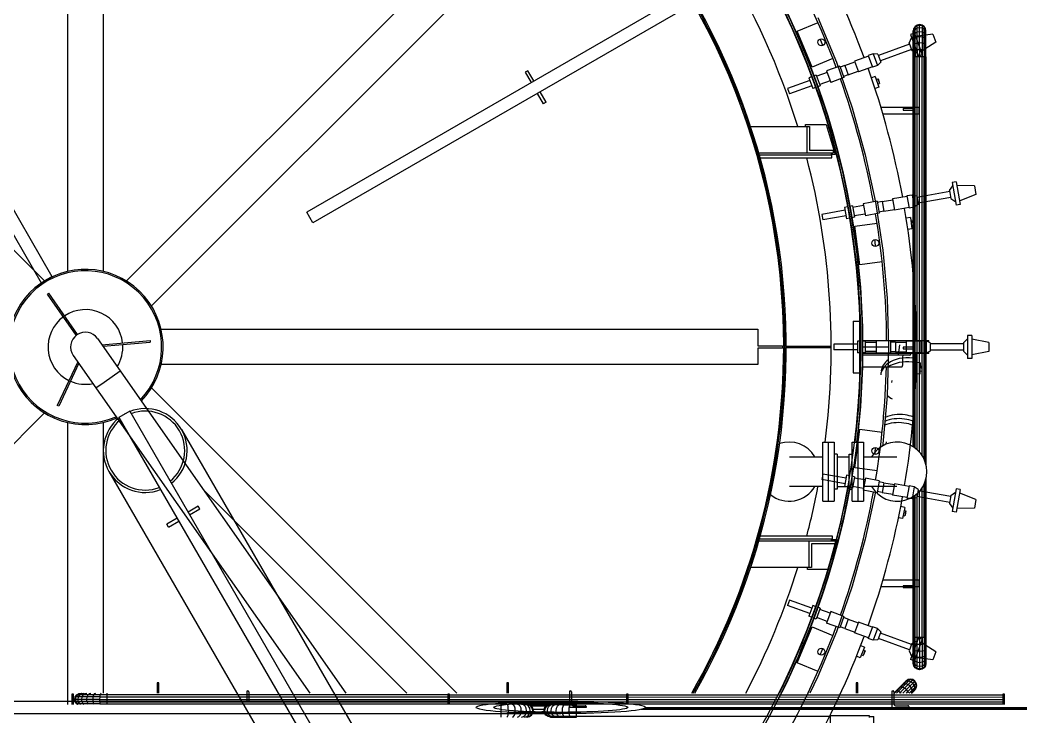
# Model space of a CAD drawing. Header units: metres. Extents: x 0 to 63075, y 0 to 44550.
# Drawn here: x 58355 to 58936, y 41432 to 41837 of the extents above; entities that cross this region are included whole.
import ezdxf

# ---------------------------------------------------------------- set-up
doc = ezdxf.new("R2010")
doc.units = ezdxf.units.M
doc.header["$LTSCALE"] = 75
for name, color, linetype in [('GSB', 7, 'Continuous'), ('ML6', 1, 'Continuous'), ('SL1', 8, 'Continuous')]:
    doc.layers.add(name, color=color, linetype=linetype)

# ---------------------------------------------------------------- blocks, each defined once
blk = doc.blocks.new('A$C6bae614f')
at = {"layer": 'SL1'}
for p, q in [((401540.3, 54755.2), (402885.4, 52425.2)), ((401498.5, 54731), (402843.6, 52401)), ((402946.3, 52445.4), (402946.3, 54748.5)), ((403082.8, 54748.5), (403082.8, 52445.4)), ((401227.7, 54036.7), (402856.2, 52408.1)), ((403172.8, 52408.1), (404801.4, 54036.6)), ((404897.9, 53940.1), (403269.3, 52311.6)), ((405592.2, 53669.3), (403868.5, 52674.2)), ((405616.4, 53627.5), (403892.6, 52632.4)), ((405762.1, 53372.5), (405842.4, 53405.7)), ((405841.5, 53426.1), (405913.2, 53253.1)), ((406234.5, 53398), (406225.2, 53396.1)), ((406243.9, 53396.1), (406234.5, 53398)), ((406234.5, 53394.9), (406234.5, 53398)), ((405819.5, 53233.9), (405762.1, 53372.5)), ((406214.2, 53365.1), (406199.3, 53359.7)), ((406199.3, 53359.7), (406229.7, 53276.1)), ((406212, 53382.9), (406210.1, 53373.6)), ((406212, 53380.2), (406210.1, 53371.1)), ((406210.1, 53371.1), (406210.1, 53373.6)), ((406212, 53372.1), (406210.1, 53363.7)), ((406210.1, 53351.8), (406210.1, 53371.1)), ((406212, 53359.1), (406210.1, 53351.8)), ((406217.3, 53390.9), (406212, 53382.9)), ((406217.3, 53387.9), (406212, 53380.2)), ((406212, 53297.9), (406212, 53382.9)), ((406217.3, 53379.2), (406212, 53372.1)), ((406217.3, 53365.3), (406212, 53359.1)), ((406214.2, 53365.1), (406244.6, 53281.5)), ((406225.2, 53396.1), (406217.3, 53390.9)), ((406225.2, 53393.1), (406217.3, 53387.9)), ((406217.3, 53387.9), (406217.3, 53390.9)), ((406217.3, 53299.7), (406217.3, 53387.9)), ((406225.2, 53384), (406217.3, 53379.2)), ((406225.2, 53369.4), (406217.3, 53365.3)), ((406285.6, 53361.6), (406218.9, 53352.1)), ((406225.2, 53393.1), (406225.2, 53396.1)), ((406234.5, 53394.9), (406225.2, 53393.1)), ((406225.2, 53300.9), (406225.2, 53393.1)), ((406234.5, 53385.7), (406225.2, 53384)), ((406234.5, 53370.9), (406225.2, 53369.4)), ((406234.5, 53301.3), (406234.5, 53394.9)), ((406243.9, 53393.1), (406234.5, 53394.9)), ((406243.9, 53384), (406234.5, 53385.7)), ((406243.9, 53369.4), (406234.5, 53370.9)), ((406251.8, 53390.9), (406243.9, 53396.1)), ((406243.9, 53396.1), (406243.9, 53300.9)), ((406251.8, 53387.9), (406243.9, 53393.1)), ((406251.8, 53379.2), (406243.9, 53384)), ((406251.8, 53365.3), (406243.9, 53369.4)), ((406257.1, 53382.9), (406251.8, 53390.9)), ((406251.8, 53387.9), (406251.8, 53390.9)), ((406257.1, 53380.2), (406251.8, 53387.9)), ((406251.8, 53379.2), (406251.8, 53387.9)), ((406257.1, 53372.1), (406251.8, 53379.2)), ((406251.8, 53299.7), (406251.8, 53379.2)), ((406257.1, 53359.1), (406251.8, 53365.3)), ((406258.9, 53373.6), (406257.1, 53382.9)), ((406257.1, 53380.2), (406257.1, 53382.9)), ((406258.9, 53371.1), (406257.1, 53380.2)), ((406257.1, 53372.1), (406257.1, 53380.2)), ((406257.1, 53297.9), (406257.1, 53372.1)), ((406258.9, 53363.7), (406257.1, 53372.1)), ((406258.9, 53351.8), (406257.1, 53359.1)), ((406258.9, 53371.1), (406258.9, 53373.6)), ((406258.9, 53363.7), (406258.9, 53371.1)), ((406258.9, 53295.9), (406258.9, 53363.7)), ((406285.6, 53361.6), (406297.1, 53330.1)), ((406195.6, 53323.3), (406075.1, 53279.5)), ((406194.2, 53327), (406203.7, 53347.4)), ((406194.2, 53327), (406204.8, 53297.8)), ((406210.1, 53336), (406210.1, 53351.8)), ((406212, 53341.8), (406210.1, 53336)), ((406210.1, 53295.9), (406210.1, 53336)), ((406212, 53321), (406210.1, 53317)), ((406217.3, 53346.7), (406212, 53341.8)), ((406217.3, 53324.5), (406212, 53321)), ((406225.2, 53350), (406217.3, 53346.7)), ((406225.2, 53326.8), (406217.3, 53324.5)), ((406234.5, 53351.2), (406225.2, 53350)), ((406234.5, 53327.6), (406225.2, 53326.8)), ((406243.9, 53350), (406234.5, 53351.2)), ((406243.9, 53326.8), (406234.5, 53327.6)), ((406297.1, 53330.1), (406239.9, 53294.5)), ((406251.8, 53346.7), (406243.9, 53350)), ((406251.8, 53324.5), (406243.9, 53326.8)), ((406257.1, 53341.8), (406251.8, 53346.7)), ((406257.1, 53321), (406251.8, 53324.5)), ((406258.9, 53335.9), (406257.1, 53341.8)), ((406258.9, 53317), (406257.1, 53321)), ((406055.3, 53285.4), (406036.2, 53278.4)), ((406055.3, 53285.4), (406071.6, 53240.5)), ((406073.5, 53283.9), (406055.3, 53285.4)), ((406073.5, 53283.9), (406084.7, 53253.3)), ((406203.5, 53301.6), (406083, 53257.7)), ((406204.8, 53297.8), (406225.3, 53288.3)), ((406210.1, 53295.9), (406212, 53297.9)), ((406210.1, 53295.9), (406212, 53293.8)), ((406210.1, 53273.6), (406210.1, 53295.9)), ((406217.3, 53299.7), (406212, 53297.9)), ((406212, 53297.9), (406212, 53273.6)), ((406225.2, 53300.9), (406217.3, 53299.7)), ((406217.3, 53299.7), (406217.3, 53273.6)), ((406234.5, 53301.3), (406225.2, 53300.9)), ((406225.2, 53300.9), (406225.2, 53273.6)), ((406244.6, 53281.5), (406229.7, 53276.1)), ((406243.9, 53300.9), (406234.5, 53301.3)), ((406234.5, 53301.3), (406234.5, 53273.6)), ((406243.9, 53300.9), (406243.9, 53273.6)), ((406251.8, 53299.7), (406243.9, 53300.9)), ((406251.8, 53299.7), (406251.8, 53273.6)), ((406257.1, 53297.9), (406251.8, 53299.7)), ((406258.9, 53295.9), (406257.1, 53297.9)), ((406257.1, 53297.9), (406257.1, 53273.6)), ((406258.9, 53273.6), (406258.9, 53295.9)), ((405899.8, 53267.2), (405819.5, 53233.9)), ((405913.2, 53253.1), (405974.2, 53076.2)), ((405945.8, 53240.4), (405984.3, 53254.6)), ((406036.8, 53276.6), (405983.4, 53257.2)), ((405983.4, 53257.2), (405998.4, 53215.8)), ((406036.2, 53278.4), (406052.5, 53233.5)), ((406084.7, 53253.3), (406071.6, 53240.5)), ((406210.1, 51767.8), (406210.1, 53273.6)), ((406212, 53273.6), (406210.1, 53273.6)), ((406211.9, 51766.6), (406212, 53273.6)), ((406217.3, 53273.6), (406212, 53273.6)), ((406217.2, 51762.8), (406217.3, 53273.6)), ((406225.2, 53273.6), (406217.3, 53273.6)), ((406225.2, 51756.2), (406225.2, 53273.6)), ((406234.5, 53273.6), (406225.2, 53273.6)), ((406257.1, 53273.6), (406234.5, 53273.6)), ((406234.5, 51746.6), (406234.5, 53273.6)), ((406243.8, 51734.2), (406243.9, 53273.6)), ((406251.7, 51719.9), (406251.8, 53273.6)), ((406257, 51706.3), (406257.1, 53273.6)), ((406258.9, 53273.6), (406257.1, 53273.6)), ((406258.9, 53273.6), (406258.9, 51699.8)), ((404722.6, 53220.2), (404711.6, 53213.9)), ((404711.6, 53213.9), (404734.5, 53174.2)), ((404745.5, 53180.5), (404722.6, 53220.2)), ((405835.4, 53203.6), (405825.9, 53200.2)), ((405835.4, 53203.6), (405850.6, 53161.8)), ((405877.4, 53213.1), (405837.3, 53198.5)), ((405926.1, 53237.9), (405875.1, 53219.4)), ((405875.1, 53219.4), (405891.2, 53175.2)), ((405926.1, 53237.9), (405942.2, 53193.8)), ((405945.8, 53240.4), (405927.7, 53233.8)), ((405958.9, 53204.6), (405940.7, 53198)), ((405945.8, 53240.4), (405958.9, 53204.6)), ((405958.9, 53204.6), (405997.5, 53218.5)), ((406051.9, 53235.3), (405998.4, 53215.8)), ((406071.6, 53240.5), (406052.5, 53233.5)), ((405810.7, 53182.2), (405724.9, 53151)), ((405817, 53196.9), (405806.7, 53193.2)), ((405806.7, 53193.2), (405822, 53151.4)), ((405888.9, 53181.5), (405848.7, 53166.9)), ((405942.2, 53193.8), (405891.2, 53175.2)), ((406063.4, 53198.2), (406048.4, 53193.3)), ((406063.4, 53198.2), (406077, 53156.4)), ((406067.3, 53186.4), (406073.8, 53188.6)), ((406073.2, 53168.1), (406079.8, 53170.2)), ((406073.8, 53188.6), (406079.8, 53170.2)), ((406076.9, 53179.4), (406073.8, 53188.6)), ((406076.9, 53179.4), (406079.8, 53170.2)), ((404758.7, 53132.3), (404781.6, 53092.6)), ((404792.6, 53099), (404769.7, 53138.7)), ((405724.9, 53151), (405732.2, 53131)), ((405818, 53162.3), (405732.2, 53131)), ((405832.2, 53155.1), (405822, 53151.4)), ((405850.6, 53161.8), (405841.1, 53158.3)), ((406077, 53156.4), (406062.3, 53151.6)), ((404792.6, 53099), (404781.6, 53092.6)), ((405974.2, 53076.2), (406024.5, 52895.8)), ((406233.1, 53078.6), (406085.3, 53078.6)), ((406092.8, 53053.2), (406233.1, 53053.2)), ((406171, 53073.6), (406171, 53067.3)), ((406210.1, 53073.6), (406171, 53073.6)), ((406171, 53067.3), (406210.1, 53067.3)), ((406233.1, 53053.2), (406233.1, 53078.6)), ((405793.3, 53011.9), (405873.3, 53011.9)), ((405793.3, 53004.8), (405793.3, 53011.9)), ((405873.3, 53011.9), (405908.3, 52896.9)), ((405582, 53004.9), (405809.2, 53004.8)), ((405799.6, 53004.8), (405799.6, 52903.2)), ((405809.2, 53004.8), (405809.2, 52912.8)), ((405613.5, 52903.3), (405901.2, 52903.2)), ((405809.2, 52912.8), (405901.2, 52912.8)), ((405893, 52903.2), (405893, 52893.7)), ((405908.3, 52896.9), (405893, 52896.9)), ((405901.2, 52912.8), (405901.2, 52903.2)), ((406024.5, 52895.8), (406063.8, 52712.8)), ((405895.5, 52893.7), (405616.2, 52893.7)), ((405618.9, 52884.2), (405895.5, 52884.2)), ((405895.5, 52884.2), (405895.5, 52893.7)), ((406376, 52791), (406360.4, 52788.3)), ((406360.4, 52788.3), (406375.8, 52700.7)), ((406376, 52791), (406391.4, 52703.5)), ((406205.7, 52740.1), (406185.7, 52736.6)), ((406205.7, 52740.1), (406214, 52693.1)), ((406223.4, 52735.6), (406205.7, 52740.1)), ((406350.4, 52753.1), (406224.2, 52730.9)), ((406349.7, 52757.1), (406362.7, 52775.5)), ((406349.7, 52757.1), (406355.1, 52726.4)), ((406445.7, 52775.3), (406378.4, 52777.5)), ((406451.5, 52742.2), (406389, 52717.1)), ((406445.7, 52775.3), (406451.5, 52742.2)), ((406070.2, 52715.9), (406016.8, 52706.4)), ((406016.8, 52706.4), (406024.9, 52660.2)), ((406063.8, 52712.8), (406091.9, 52527.7)), ((406070.2, 52715.9), (406078.4, 52669.6)), ((406090.1, 52714.9), (406071, 52711.5)), ((406090.1, 52714.9), (406130.4, 52722.1)), ((406090.1, 52714.9), (406096.7, 52677.3)), ((406186, 52734.8), (406129.9, 52724.9)), ((406129.9, 52724.9), (406137.6, 52681.5)), ((406185.7, 52736.6), (406194, 52689.6)), ((406229, 52703.4), (406214, 52693.1)), ((406223.4, 52735.6), (406229, 52703.4)), ((406354.4, 52730.4), (406228.2, 52708.1)), ((406355.1, 52726.4), (406373.6, 52713.6)), ((406391.4, 52703.5), (406375.8, 52700.7)), ((403892.6, 52632.4), (403868.5, 52674.2)), ((405946.9, 52681), (405857, 52665.2)), ((405857, 52665.2), (405860.7, 52644.2)), ((405955.6, 52694.4), (405944.9, 52692.5)), ((405944.9, 52692.5), (405952.6, 52648.7)), ((405974.9, 52697.8), (405965, 52696.1)), ((405974.9, 52697.8), (405982.7, 52654)), ((406017.9, 52699.8), (405975.9, 52692.4)), ((406023.8, 52666.8), (405981.7, 52659.4)), ((406078.4, 52669.6), (406024.9, 52660.2)), ((406096.7, 52677.3), (406077.6, 52674)), ((406096.7, 52677.3), (406137.1, 52684.3)), ((406193.6, 52691.4), (406137.6, 52681.5)), ((406214, 52693.1), (406194, 52689.6)), ((405950.6, 52660.2), (405860.7, 52644.2)), ((405963.4, 52650.6), (405952.6, 52648.7)), ((405982.7, 52654), (405972.7, 52652.2)), ((405984, 52619.8), (406070.2, 52631.1)), ((406198.6, 52652.9), (406182.9, 52650.7)), ((406198.6, 52652.9), (406204.7, 52609.4)), ((406200.3, 52640.6), (406207.1, 52641.7)), ((406207.1, 52641.7), (406209.8, 52622.5)), ((406208.5, 52632.1), (406207.1, 52641.7)), ((406208.5, 52632.1), (406209.8, 52622.5)), ((406003.6, 52471.1), (405984, 52619.8)), ((406204.7, 52609.4), (406189.4, 52607.2)), ((406203, 52621.6), (406209.8, 52622.5)), ((406091.9, 52527.7), (406108.9, 52341.3)), ((406089.8, 52482.4), (406003.6, 52471.1)), ((402843.6, 52401), (402885.4, 52425.2)), ((402868, 52357), (402873.2, 52360.6)), ((402979.1, 52198.3), (402868, 52357)), ((402984.3, 52201.9), (402873.2, 52360.6)), ((406108.9, 52341.3), (406114.5, 52154.2)), ((405977.9, 52253.2), (405977.8, 52053.2)), ((405977.9, 52253.2), (406003.3, 52253.2)), ((406003.2, 52053.2), (406003.3, 52253.2)), ((402984.3, 52201.9), (402979.1, 52198.3)), ((403306.6, 52221.6), (405609.7, 52221.5)), ((405609.7, 52221.5), (405609.7, 52158)), ((403061.3, 52186.1), (404020.1, 50816.7)), ((403078.1, 52162.1), (403264.1, 52178.3)), ((403082.3, 52156.1), (403264.7, 52172)), ((403264.1, 52178.3), (403264.7, 52172)), ((405902.7, 52163.9), (405902.7, 52142.6)), ((405994, 52163.8), (405902.7, 52163.9)), ((405994, 52175.5), (405994, 52131)), ((406004.9, 52175.5), (405994, 52175.5)), ((406014.4, 52178.6), (406269.5, 52178.6)), ((406024.5, 52175.5), (406014.4, 52175.5)), ((406024.5, 52175.5), (406024.5, 52131)), ((406067.2, 52170), (406024.5, 52170)), ((406067.2, 52176.7), (406067.2, 52129.7)), ((406121.5, 52176.7), (406067.2, 52176.7)), ((406121.5, 52176.7), (406121.5, 52129.7)), ((406140.9, 52172.3), (406121.5, 52172.3)), ((406140.9, 52172.3), (406181.9, 52172.4)), ((406140.9, 52172.3), (406140.9, 52134.2)), ((406152.4, 52122.7), (406157.7, 52161)), ((406181.9, 52175.2), (406181.9, 52131.2)), ((406238.8, 52175.2), (406181.9, 52175.2)), ((406238.8, 52177.1), (406238.8, 52129.3)), ((406259.1, 52177.1), (406238.8, 52177.1)), ((406259.1, 52177.1), (406259.1, 52129.3)), ((406275.7, 52169.5), (406259.1, 52177.1)), ((406269.5, 52172.3), (406269.5, 52178.6)), ((406275.7, 52169.5), (406275.7, 52136.9)), ((406403.9, 52164.8), (406275.7, 52164.8)), ((406403.9, 52168.7), (406419.8, 52184.6)), ((406403.9, 52168.7), (406403.9, 52137.6)), ((406419.8, 52197.6), (406419.8, 52108.7)), ((406435.7, 52197.6), (406419.8, 52197.6)), ((406435.7, 52197.6), (406435.6, 52108.7)), ((406501.6, 52170), (406435.7, 52183.9)), ((406501.6, 52170), (406501.6, 52136.4)), ((405609.7, 52158), (405705, 52158)), ((405609.7, 52148.5), (405609.7, 52085)), ((405705, 52148.5), (405609.7, 52148.5)), ((405705, 52158), (405705, 52148.5)), ((405709.7, 52155.6), (405714.5, 52155.6)), ((405714.5, 52150.8), (405709.7, 52150.8)), ((405719.5, 52156.4), (405893, 52156.4)), ((405893, 52150), (405719.5, 52150)), ((405994, 52142.6), (405902.7, 52142.6)), ((406004.9, 52131), (405994, 52131)), ((406024.5, 52131), (406014.4, 52131)), ((406269.5, 52127.8), (406014.4, 52127.8)), ((406114.5, 52153.2), (406014.5, 52153.2)), ((406067.2, 52136.4), (406024.5, 52136.4)), ((406067.2, 52134.2), (406024.5, 52134.2)), ((406121.5, 52129.7), (406067.2, 52129.7)), ((406114.5, 52152.2), (406108.8, 51965.1)), ((406114.5, 52154.2), (406114.5, 52153.2)), ((406114.5, 52153.2), (406114.5, 52152.2)), ((406140.9, 52134.2), (406121.5, 52134.2)), ((406140.9, 52134.2), (406181.9, 52134)), ((406171, 52152.5), (406171, 52146.1)), ((406210.1, 52152.5), (406171, 52152.5)), ((406171, 52146.1), (406210.1, 52146.1)), ((406238.8, 52131.2), (406181.9, 52131.2)), ((406200.3, 52126.5), (406200.3, 52127.8)), ((406259.1, 52129.3), (406238.8, 52129.3)), ((406275.7, 52136.9), (406259.1, 52129.3)), ((406269.5, 52127.8), (406269.5, 52134)), ((406403.9, 52141.6), (406275.7, 52141.6)), ((406403.9, 52137.6), (406419.8, 52121.7)), ((406501.6, 52136.4), (406435.6, 52122.5)), ((402984.5, 52096.5), (402905.6, 51927.3)), ((402988.7, 52090.5), (402911.4, 51924.6)), ((402967.7, 52120.5), (403880.6, 50816.7)), ((405609.7, 52085), (403306.6, 52085)), ((406196.8, 52121.5), (406014.3, 52121.5)), ((406168.9, 52115.5), (406168.9, 52082)), ((406236.9, 52092.4), (406221.1, 52092.9)), ((406236.9, 52092.4), (406235.4, 52048.5)), ((406435.6, 52108.7), (406419.8, 52108.7)), ((403086.2, 52017.5), (403148.7, 52061.2)), ((405977.8, 52053.2), (406003.2, 52053.2)), ((406013.5, 52077), (406165.4, 52077)), ((406235.4, 52048.5), (406220, 52049)), ((406235.9, 52060.8), (406242.8, 52060.5)), ((406236.5, 52080), (406243.4, 52079.8)), ((406243.4, 52079.8), (406242.8, 52060.5)), ((406243.1, 52070.2), (406242.8, 52060.5)), ((406243.1, 52070.2), (406243.4, 52079.8)), ((403055.1, 51995.7), (403086.2, 52017.5)), ((406127.3, 52015.8), (406128.4, 52023.4)), ((403269.3, 51995), (404447.6, 50816.7)), ((406108.8, 51965.1), (406091.9, 51778.7)), ((402856.2, 51898.5), (401730.9, 50773.2)), ((402911.4, 51924.6), (402905.6, 51927.3)), ((403185.4, 51905.6), (403143.6, 51881.4)), ((403185.4, 51905.6), (404530.5, 49575.6)), ((402946.2, 50773.2), (402946.2, 51861.2)), ((403082.8, 51861.2), (403082.7, 50816.7)), ((403143.6, 51881.4), (404488.7, 49551.4)), ((403385.7, 51834.2), (404647.7, 49648.2)), ((405984, 51686.6), (406003.6, 51835.3)), ((406003.6, 51835.3), (406089.8, 51824)), ((405860.5, 51557.5), (405860.5, 51786.1)), ((405860.5, 51786.1), (405905.2, 51786.1)), ((405882.9, 51557.5), (405882.9, 51786.1)), ((405905.2, 51786.1), (405905.2, 51557.5)), ((405973.7, 51786.1), (406018.4, 51786.1)), ((405973.7, 51557.5), (405973.7, 51786.1)), ((405996.1, 51786.1), (405996.1, 51557.5)), ((406018.4, 51786.1), (406018.4, 51557.5)), ((406091.9, 51778.7), (406090.7, 51770.7)), ((406104.9, 51777.7), (406106.3, 51787.3)), ((405916.2, 51739.3), (405905.2, 51739.3)), ((405916.2, 51739.3), (405916.2, 51604.4)), ((405962.8, 51604.4), (405962.8, 51739.3)), ((405962.8, 51739.3), (405973.7, 51739.3)), ((405731.9, 51729), (405860.5, 51729)), ((405916.2, 51729), (405962.8, 51729)), ((406018.4, 51729), (406147, 51729)), ((403105.2, 51672.3), (404367.3, 49486.3)), ((405860.6, 51662.2), (405856.9, 51641.2)), ((405950.6, 51646.3), (405860.6, 51662.2)), ((406070.2, 51675.3), (405984, 51686.6)), ((405946.9, 51625.4), (405856.9, 51641.2)), ((405952.6, 51657.7), (405944.9, 51613.9)), ((405963.3, 51655.8), (405952.6, 51657.7)), ((405982.6, 51652.4), (405972.7, 51654.2)), ((405982.6, 51652.4), (405974.9, 51608.6)), ((406023.7, 51639.6), (405981.7, 51647)), ((406024.9, 51646.2), (406016.7, 51600)), ((406078.4, 51636.8), (406024.9, 51646.2)), ((406078.4, 51636.8), (406070.2, 51590.5)), ((406096.7, 51629.1), (406077.6, 51632.4)), ((406096.7, 51629.1), (406090, 51591.6)), ((406096.7, 51629.1), (406137.1, 51622.1)), ((406137.6, 51624.9), (406129.9, 51581.5)), ((406193.6, 51615), (406137.6, 51624.9)), ((406251.7, 51031.4), (406251.7, 51623.7)), ((406257, 51031.4), (406257, 51637.3)), ((406258.9, 51643.9), (406258.9, 51031.4)), ((404254.5, 50816.7), (403472.7, 51598.6)), ((405860.5, 51614.7), (405731.9, 51614.7)), ((405916.2, 51604.4), (405905.2, 51604.4)), ((405916.2, 51614.7), (405962.8, 51614.7)), ((405955.6, 51612), (405944.9, 51613.9)), ((405962.8, 51604.4), (405973.7, 51604.4)), ((405974.9, 51608.6), (405965, 51610.4)), ((406017.9, 51606.6), (405975.8, 51614)), ((406070.2, 51590.5), (406016.7, 51600)), ((406147, 51614.7), (406018.4, 51614.7)), ((406063.7, 51593.6), (406024.4, 51410.6)), ((406063.9, 51594.5), (406063.7, 51593.6)), ((406090, 51591.6), (406071, 51594.9)), ((406090, 51591.6), (406130.4, 51584.3)), ((406186, 51571.6), (406129.9, 51581.5)), ((406193.9, 51616.8), (406185.6, 51569.8)), ((406213.9, 51613.3), (406193.9, 51616.8)), ((406213.9, 51613.3), (406205.6, 51566.3)), ((406229, 51603), (406213.9, 51613.3)), ((406217.2, 51031.4), (406217.2, 51580.8)), ((406229, 51603), (406223.3, 51570.8)), ((406225.1, 51031.4), (406225.1, 51587.4)), ((406354.4, 51576), (406228.2, 51598.3)), ((406234.5, 51031.4), (406234.5, 51597)), ((406243.8, 51031.4), (406243.8, 51609.4)), ((406355.1, 51579.9), (406373.5, 51592.8)), ((406375.8, 51605.6), (406360.4, 51518.1)), ((406391.4, 51602.9), (406375.8, 51605.6)), ((406391.4, 51602.9), (406375.9, 51515.3)), ((406451.5, 51564.2), (406389, 51589.3)), ((405860.5, 51557.5), (405905.2, 51557.5)), ((405973.7, 51557.5), (406018.4, 51557.5)), ((406205.6, 51566.3), (406185.6, 51569.8)), ((406223.3, 51570.8), (406205.6, 51566.3)), ((406210.1, 51031.4), (406210.1, 51575.8)), ((406211.9, 51031.4), (406211.9, 51577.1)), ((406350.4, 51553.3), (406224.2, 51575.5)), ((406355.1, 51579.9), (406349.7, 51549.3)), ((406349.7, 51549.3), (406362.6, 51530.9)), ((406451.5, 51564.2), (406445.7, 51531.1)), ((403450.1, 51538.8), (403410.4, 51515.8)), ((403416.7, 51504.8), (403456.5, 51527.8)), ((403456.5, 51527.8), (403450.1, 51538.8)), ((406177.4, 51533.7), (406161.9, 51537)), ((406177.4, 51533.7), (406168.3, 51490.7)), ((406174.8, 51521.7), (406181.6, 51520.3)), ((406181.6, 51520.3), (406177.6, 51501.3)), ((406179.7, 51510.8), (406177.6, 51501.3)), ((406179.7, 51510.8), (406181.6, 51520.3)), ((406375.9, 51515.3), (406360.4, 51518.1)), ((406445.7, 51531.1), (406378.3, 51528.9)), ((403368.6, 51491.7), (403328.9, 51468.8)), ((403335.2, 51457.8), (403328.9, 51468.8)), ((403335.2, 51457.8), (403374.9, 51480.7)), ((406168.3, 51490.7), (406153.1, 51493.9)), ((406170.9, 51502.8), (406177.6, 51501.3)), ((405908.8, 51403.2), (405613.4, 51403.2)), ((405616.1, 51412.7), (405897.9, 51412.7)), ((405897.9, 51422.2), (405618.8, 51422.2)), ((405807.2, 51403.2), (405807.2, 51301.6)), ((405816.7, 51393.7), (405816.7, 51301.6)), ((405908.8, 51393.7), (405816.7, 51393.7)), ((405916.2, 51409.2), (405881.2, 51294.2)), ((405893, 51412.7), (405893, 51403.2)), ((405893, 51409.2), (405916.2, 51409.2)), ((405897.9, 51412.7), (405897.9, 51422.2)), ((405908.8, 51403.2), (405908.8, 51393.7)), ((406024.4, 51410.6), (405974.2, 51230.2)), ((405816.7, 51301.6), (405581.9, 51301.6)), ((405801.2, 51294.2), (405801.2, 51301.6)), ((405881.2, 51294.2), (405801.2, 51294.2)), ((406233, 51253.2), (406092.8, 51253.2)), ((406233, 51227.8), (406233, 51253.2)), ((405974.2, 51230.2), (405913.1, 51053.3)), ((406085.2, 51227.8), (406233, 51227.8)), ((406171, 51231.4), (406171, 51225)), ((406210.1, 51231.4), (406171, 51231.4)), ((406171, 51225), (406210.1, 51225)), ((405732.1, 51175.4), (405724.8, 51155.4)), ((405817.9, 51144.1), (405732.1, 51175.4)), ((405810.7, 51124.2), (405724.8, 51155.4)), ((405821.9, 51155.1), (405806.7, 51113.3)), ((405832.2, 51151.3), (405821.9, 51155.1)), ((405850.6, 51144.6), (405835.3, 51102.8)), ((405850.6, 51144.6), (405841.1, 51148.1)), ((405888.8, 51124.9), (405848.7, 51139.5)), ((405891.1, 51131.2), (405875, 51087)), ((405942.1, 51112.6), (405891.1, 51131.2)), ((405816.9, 51109.5), (405806.7, 51113.3)), ((405835.3, 51102.8), (405825.9, 51106.3)), ((405877.3, 51093.4), (405837.2, 51108)), ((405926.1, 51068.5), (405875, 51087)), ((405942.1, 51112.6), (405926.1, 51068.5)), ((405958.8, 51101.8), (405940.6, 51108.5)), ((405958.8, 51101.8), (405945.8, 51066)), ((405958.8, 51101.8), (405997.4, 51087.9)), ((405998.3, 51090.6), (405983.3, 51049.2)), ((406051.8, 51071.1), (405998.3, 51090.6)), ((405762, 50934), (405819.4, 51072.5)), ((405819.4, 51072.5), (405899.7, 51039.3)), ((405913.1, 51053.3), (405841.4, 50880.3)), ((405945.8, 51066), (405927.6, 51072.6)), ((405945.8, 51066), (405984.2, 51051.9)), ((406036.8, 51029.8), (405983.3, 51049.2)), ((406052.5, 51072.9), (406036.1, 51028)), ((406071.6, 51065.9), (406052.5, 51072.9)), ((406071.6, 51065.9), (406055.2, 51021.1)), ((406084.6, 51053.1), (406071.6, 51065.9)), ((406084.6, 51053.1), (406073.4, 51022.5)), ((406203.4, 51004.8), (406083, 51048.7)), ((406055.2, 51021.1), (406036.1, 51028)), ((406073.4, 51022.5), (406055.2, 51021.1)), ((406195.5, 50983.1), (406075.1, 51026.9)), ((406204.8, 51008.6), (406194.1, 50979.4)), ((406229.6, 51030.3), (406199.2, 50946.7)), ((406204.8, 51008.6), (406225.2, 51018.1)), ((406210.1, 50933.9), (406210.1, 51031.4)), ((406258.9, 51031.4), (406210.1, 51031.4)), ((406211.9, 51007.1), (406210.1, 51009.1)), ((406211.9, 51031.4), (406211.9, 50922)), ((406217.2, 51005.3), (406211.9, 51007.1)), ((406244.5, 51024.9), (406214.1, 50941.3)), ((406217.2, 50917.1), (406217.2, 51031.4)), ((406225.1, 51004.1), (406217.2, 51005.3)), ((406225.1, 50911.9), (406225.1, 51031.4)), ((406234.5, 51003.7), (406225.1, 51004.1)), ((406244.5, 51024.9), (406229.6, 51030.3)), ((406234.5, 51031.4), (406234.5, 50907)), ((406243.8, 51004.1), (406234.5, 51003.7)), ((406297, 50976.3), (406239.8, 51011.9)), ((406243.8, 51031.4), (406243.8, 50908.8)), ((406251.7, 51005.3), (406243.8, 51004.1)), ((406251.7, 51031.4), (406251.7, 50914.1)), ((406257, 51007.1), (406251.7, 51005.3)), ((406257, 50924.8), (406257, 51031.4)), ((406258.9, 51009.1), (406257, 51007.1)), ((406258.9, 51031.4), (406258.9, 50933.9)), ((406021.8, 50993.9), (406005.3, 50953.2)), ((406021.8, 50993.9), (406007.1, 50999.8)), ((406009.9, 50964.6), (406016.3, 50962)), ((406023.6, 50979.9), (406016.3, 50962)), ((406020, 50970.9), (406016.3, 50962)), ((406017.1, 50982.5), (406023.6, 50979.9)), ((406020, 50970.9), (406023.6, 50979.9)), ((406194.1, 50979.4), (406203.7, 50959)), ((406211.9, 50983.9), (406210.1, 50988)), ((406211.9, 50963.2), (406210.1, 50969)), ((406217.2, 50980.5), (406211.9, 50983.9)), ((406217.2, 50958.3), (406211.9, 50963.2)), ((406225.1, 50978.2), (406217.2, 50980.5)), ((406234.5, 50977.4), (406225.1, 50978.2)), ((406243.8, 50978.2), (406234.5, 50977.4)), ((406251.7, 50980.5), (406243.8, 50978.2)), ((406257, 50983.9), (406251.7, 50980.5)), ((406251.7, 50958.3), (406257, 50963.2)), ((406258.9, 50988), (406257, 50983.9)), ((406258.9, 50969), (406257, 50963.2)), ((406297, 50976.3), (406285.5, 50944.8)), ((405842.3, 50900.7), (405762, 50934)), ((406005.3, 50953.2), (405991, 50958.9)), ((406214.1, 50941.3), (406199.2, 50946.7)), ((406211.9, 50945.9), (406210.1, 50953.2)), ((406211.9, 50932.9), (406210.1, 50941.3)), ((406211.9, 50924.8), (406210.1, 50933.9)), ((406210.1, 50933.9), (406210.1, 50931.4)), ((406211.9, 50922), (406210.1, 50931.4)), ((406217.2, 50939.7), (406211.9, 50945.9)), ((406217.2, 50925.7), (406211.9, 50932.9)), ((406217.2, 50917.1), (406211.9, 50924.8)), ((406225.1, 50955), (406217.2, 50958.3)), ((406225.1, 50935.6), (406217.2, 50939.7)), ((406225.1, 50921), (406217.2, 50925.7)), ((406285.5, 50944.8), (406218.8, 50954.3)), ((406234.5, 50953.8), (406225.1, 50955)), ((406234.5, 50934.1), (406225.1, 50935.6)), ((406243.8, 50955), (406234.5, 50953.8)), ((406243.8, 50935.6), (406234.5, 50934.1)), ((406251.7, 50958.3), (406243.8, 50955)), ((406251.7, 50939.7), (406243.8, 50935.6)), ((406251.7, 50925.7), (406243.8, 50921)), ((406251.7, 50956.8), (406257, 50949.7)), ((406251.7, 50950.7), (406255.9, 50944.6)), ((406251.7, 50948.6), (406255.1, 50943.6)), ((406257, 50945.9), (406251.7, 50939.7)), ((406257, 50932.9), (406251.7, 50925.7)), ((406257, 50924.8), (406251.7, 50917.1)), ((406255.7, 50962), (406257, 50960.5)), ((406258.9, 50953.2), (406257, 50945.9)), ((406257, 50932.9), (406258.9, 50941.3)), ((406258.9, 50933.9), (406257, 50924.8)), ((406258.9, 50931.4), (406257, 50922)), ((406257, 50924.8), (406257, 50922)), ((406257.8, 50936.6), (406258.6, 50932.7)), ((406258.1, 50937.7), (406258.9, 50933.9)), ((406258.9, 50931.4), (406258.9, 50933.9)), ((406217.2, 50914.1), (406211.9, 50922)), ((406225.1, 50911.9), (406217.2, 50917.1)), ((406217.2, 50917.1), (406217.2, 50914.1)), ((406225.1, 50908.8), (406217.2, 50914.1)), ((406234.5, 50919.3), (406225.1, 50921)), ((406234.5, 50910.1), (406225.1, 50911.9)), ((406225.1, 50911.9), (406225.1, 50908.8)), ((406234.5, 50907), (406225.1, 50908.8)), ((406243.8, 50921), (406234.5, 50919.3)), ((406243.8, 50911.9), (406234.5, 50910.1)), ((406243.8, 50908.8), (406234.5, 50907)), ((406251.7, 50917.1), (406243.8, 50911.9)), ((406251.7, 50914.1), (406243.8, 50908.8)), ((406257, 50922), (406251.7, 50914.1)), ((403291.6, 50855.8), (403291.6, 50816.7)), ((403298, 50855.8), (403291.6, 50855.8)), ((403298, 50816.7), (403298, 50855.8)), ((404640.6, 50855.8), (404640.6, 50816.7)), ((404647, 50855.8), (404640.6, 50855.8)), ((404647, 50816.7), (404647, 50855.8)), ((405841.4, 50880.3), (405810.4, 50816.6)), ((405989.6, 50855.7), (405989.6, 50816.6)), ((405996, 50855.7), (405989.6, 50855.7)), ((405996, 50816.6), (405996, 50855.7)), ((406135.2, 50816.6), (406180.1, 50861.5)), ((406137.8, 50816.6), (406187.8, 50866.6)), ((406145.3, 50816.6), (406190.9, 50862.2)), ((406156.5, 50816.6), (406199.9, 50860)), ((406172.9, 50851.7), (406166.4, 50847.9)), ((406169.7, 50816.6), (406214.2, 50861.1)), ((406181, 50852.3), (406172.9, 50851.7)), ((406182.1, 50860.9), (406174.8, 50856.3)), ((406187.8, 50866.6), (406180.1, 50861.5)), ((406180.1, 50861.5), (406181.9, 50863.3)), ((406189.5, 50849.7), (406181, 50852.3)), ((406189.8, 50868.6), (406181.9, 50863.3)), ((406190.9, 50862.2), (406182.1, 50860.9)), ((406219.5, 50853.2), (406182.9, 50816.6)), ((406187.8, 50866.6), (406189.8, 50868.6)), ((406197, 50868.4), (406187.8, 50866.6)), ((406197.2, 50844.1), (406189.5, 50849.7)), ((406199.1, 50870.4), (406189.8, 50868.6)), ((406190.9, 50862.2), (406197, 50868.4)), ((406199.9, 50860), (406190.9, 50862.2)), ((406197, 50868.4), (406199.1, 50870.4)), ((406206.3, 50866.4), (406197, 50868.4)), ((406208.4, 50868.6), (406199.1, 50870.4)), ((406199.9, 50860), (406206.3, 50866.4)), ((406207.6, 50854.6), (406199.9, 50860)), ((406206.3, 50866.4), (406208.4, 50868.6)), ((406214.2, 50861.1), (406206.3, 50866.4)), ((406213.1, 50846.8), (406207.6, 50854.6)), ((406216.4, 50863.3), (406208.4, 50868.6)), ((406215.3, 50837.8), (406213.1, 50846.8)), ((406214.2, 50861.1), (406216.4, 50863.3)), ((406219.5, 50853.2), (406214.2, 50861.1)), ((406221.6, 50855.4), (406216.4, 50863.3)), ((406219.5, 50853.2), (406221.6, 50855.4)), ((406221.4, 50844), (406219.5, 50853.2)), ((406223.5, 50846), (406221.6, 50855.4)), ((402961.9, 50812.3), (402961.9, 50773.2)), ((402968.2, 50812.3), (402961.9, 50812.3)), ((402968.2, 50773.2), (402968.2, 50812.3)), ((402975.4, 50801.6), (402980.7, 50809.6)), ((402978.5, 50801.6), (402983.6, 50809.6)), ((402980.7, 50809.6), (402988.6, 50814.8)), ((404413.1, 50809.5), (402980.7, 50809.6)), ((402983.6, 50809.6), (402991.4, 50814.8)), ((402987.5, 50801.6), (402992.3, 50809.6)), ((402988.6, 50814.8), (402998, 50816.7)), ((402991.4, 50814.8), (403000.5, 50816.7)), ((402992.3, 50809.6), (402999.4, 50814.8)), ((402999.4, 50814.8), (403007.9, 50816.7)), ((403002.1, 50801.6), (403006.3, 50809.6)), ((403006.3, 50809.6), (403012.5, 50814.8)), ((403012.5, 50814.8), (403019.8, 50816.7)), ((403021.5, 50801.6), (403024.8, 50809.6)), ((403024.8, 50809.6), (403029.8, 50814.8)), ((403029.8, 50814.8), (403035.6, 50816.7)), ((403044.8, 50801.6), (403047.1, 50809.6)), ((403047.1, 50809.6), (403050.5, 50814.8)), ((403050.5, 50814.8), (403054.6, 50816.7)), ((403070.7, 50801.6), (403071.9, 50809.6)), ((403071.9, 50809.6), (403073.6, 50814.8)), ((403073.6, 50814.8), (403075.7, 50816.7)), ((403098, 50814.8), (403098, 50816.7)), ((403098, 50809.6), (403098, 50814.8)), ((403098, 50801.6), (403098, 50809.6)), ((403638.5, 50785.6), (403638.5, 50825.2)), ((403638.5, 50825.2), (403641.7, 50825.2)), ((403644.9, 50822), (403644.9, 50785.6)), ((404413.1, 50812.3), (404413.1, 50773.2)), ((404419.5, 50812.3), (404413.1, 50812.3)), ((404419.5, 50773.2), (404419.5, 50812.3)), ((404419.5, 50809.5), (405103.1, 50809.5)), ((404883.7, 50761.6), (404883.7, 50825.1)), ((404883.7, 50825.1), (404886.9, 50825.1)), ((404890.1, 50821.9), (404890.1, 50774.3)), ((405103.1, 50812.2), (405103.1, 50773.1)), ((405109.5, 50812.2), (405103.1, 50812.2)), ((405109.5, 50773.1), (405109.5, 50812.2)), ((405109.5, 50809.5), (406555.6, 50809.4)), ((406128.9, 50825.1), (406132.1, 50825.1)), ((406128.9, 50761.6), (406128.9, 50825.1)), ((406135.3, 50821.9), (406135.3, 50774.3)), ((406146, 50824.8), (406141.8, 50823.3)), ((406152.2, 50823.5), (406146, 50824.8)), ((406159.4, 50819.5), (406152.2, 50823.5)), ((406160.7, 50839.5), (406155.2, 50836.7)), ((406162.9, 50816.6), (406159.4, 50819.5)), ((406167.9, 50839.2), (406160.7, 50839.5)), ((406175.8, 50836), (406167.9, 50839.2)), ((406183.2, 50830.2), (406175.8, 50836)), ((406189, 50822.7), (406183.2, 50830.2)), ((406191.6, 50816.6), (406189, 50822.7)), ((406194.1, 50816.6), (406223.5, 50846)), ((406202.7, 50836.5), (406197.2, 50844.1)), ((406201.6, 50816.6), (406214, 50829)), ((406202.1, 50817.1), (406203.8, 50818.3)), ((406205.4, 50827.9), (406202.7, 50836.5)), ((406204.8, 50819.8), (406202.9, 50816.6)), ((406204.2, 50816.6), (406209.4, 50821.8)), ((406204.8, 50819.8), (406205.4, 50827.9)), ((406209.4, 50821.8), (406214, 50829)), ((406209.4, 50821.8), (406214.6, 50827)), ((406214, 50829), (406215.3, 50837.8)), ((406214, 50829), (406219.7, 50834.8)), ((406214.6, 50827), (406219.7, 50834.8)), ((406214.6, 50827), (406216.4, 50828.8)), ((406216.4, 50828.8), (406221.6, 50836.7)), ((406219.7, 50834.8), (406221.4, 50844)), ((406219.7, 50834.8), (406221.6, 50836.7)), ((406221.6, 50836.7), (406223.5, 50846)), ((406555.6, 50812.2), (406555.6, 50773.1)), ((406562, 50812.2), (406555.6, 50812.2)), ((406562, 50773.1), (406562, 50812.2)), ((391398.6, 50786), (404849.7, 50785.5)), ((402973.6, 50792.3), (402975.4, 50801.6)), ((403070.3, 50792.3), (402973.6, 50792.3)), ((402975.4, 50783), (402973.6, 50792.3)), ((403070.7, 50801.6), (402975.4, 50801.6)), ((402980.7, 50775), (402975.4, 50783)), ((403070.7, 50783), (402975.4, 50783)), ((402976.7, 50792.3), (402978.5, 50801.6)), ((402978.5, 50783), (402976.7, 50792.3)), ((402983.6, 50775), (402978.5, 50783)), ((403071.9, 50775), (402980.7, 50775)), ((402983.5, 50773.2), (402980.7, 50775)), ((402986.3, 50773.2), (402983.6, 50775)), ((402985.9, 50792.3), (402987.5, 50801.6)), ((402987.5, 50783), (402985.9, 50792.3)), ((402992.3, 50775), (402987.5, 50783)), ((402994.8, 50773.2), (402992.3, 50775)), ((403000.7, 50792.3), (403002.1, 50801.6)), ((403002.1, 50783), (403000.7, 50792.3)), ((403006.3, 50775), (403002.1, 50783)), ((403008.4, 50773.2), (403006.3, 50775)), ((403020.4, 50792.3), (403021.5, 50801.6)), ((403021.5, 50783), (403020.4, 50792.3)), ((403024.8, 50775), (403021.5, 50783)), ((403026.6, 50773.2), (403024.8, 50775)), ((403044, 50792.3), (403044.8, 50801.6)), ((403044.8, 50783), (403044, 50792.3)), ((403047.1, 50775), (403044.8, 50783)), ((403048.3, 50773.2), (403047.1, 50775)), ((403070.3, 50792.3), (403070.7, 50801.6)), ((403070.7, 50783), (403070.3, 50792.3)), ((403070.3, 50792.3), (403098, 50792.3)), ((403070.7, 50801.6), (403098, 50801.6)), ((403071.9, 50775), (403070.7, 50783)), ((403070.7, 50783), (403098, 50783)), ((403071.9, 50775), (403098, 50775)), ((403072.5, 50773.2), (403071.9, 50775)), ((403098, 50792.3), (403098, 50801.6)), ((403098, 50801.6), (404413.1, 50801.6)), ((403098, 50783), (403098, 50792.3)), ((403098, 50792.3), (404413.1, 50792.3)), ((403098, 50783), (404413.1, 50782.9)), ((403098, 50775), (403098, 50783)), ((403098, 50775), (404413.1, 50775)), ((403098, 50773.2), (403098, 50775)), ((404419.5, 50801.6), (405103.1, 50801.6)), ((404419.5, 50792.3), (405103.1, 50792.2)), ((404419.5, 50782.9), (405103.1, 50782.9)), ((404419.5, 50775), (405103.1, 50775)), ((404619.5, 50771.3), (404619.5, 50773.1)), ((404619.5, 50766), (404619.5, 50771.3)), ((404643.8, 50771.3), (404641.7, 50773.1)), ((404645.6, 50766), (404643.8, 50771.3)), ((404648.7, 50780.5), (404849.7, 50780.5)), ((404666.9, 50771.3), (404662.9, 50773.1)), ((404670.4, 50766), (404666.9, 50771.3)), ((404687.7, 50771.3), (404681.8, 50773.1)), ((404692.6, 50766), (404687.7, 50771.3)), ((404705, 50771.3), (404697.7, 50773.1)), ((404711.2, 50766), (404705, 50771.3)), ((404718, 50771.3), (404709.6, 50773.1)), ((404726.1, 50771.3), (404717, 50773.1)), ((404725.1, 50766), (404718, 50771.3)), ((404728.8, 50771.3), (404719.5, 50773.1)), ((404733.8, 50766), (404726.1, 50771.3)), ((404736.7, 50766), (404728.8, 50771.3)), ((404731.2, 50769.7), (404797.8, 50769.7)), ((404792.2, 50766), (404800.1, 50771.3)), ((404795.2, 50766), (404802.9, 50771.3)), ((404800.1, 50771.3), (404809.5, 50773.1)), ((404862, 50771.3), (404800.1, 50771.3)), ((404802.9, 50771.3), (404812, 50773.1)), ((404803.8, 50766), (404811, 50771.3)), ((404847.1, 50773.1), (404809.5, 50773.1)), ((404811, 50771.3), (404819.4, 50773.1)), ((404817.8, 50766), (404824, 50771.3)), ((404824, 50771.3), (404831.3, 50773.1)), ((404836.4, 50766), (404841.3, 50771.3)), ((404841.3, 50771.3), (404847.1, 50773.1)), ((404847.1, 50773.1), (404866.1, 50773.1)), ((404858.6, 50766), (404862, 50771.3)), ((404862, 50771.3), (404866.1, 50773.1)), ((404862, 50771.3), (404885.2, 50771.3)), ((404866.1, 50773.1), (404887.2, 50773.1)), ((404883.4, 50766), (404885.2, 50771.3)), ((404885.2, 50771.3), (404887.2, 50773.1)), ((404885.2, 50771.3), (404909.5, 50771.3)), ((404887.2, 50773.1), (404909.5, 50773.1)), ((404909.5, 50771.3), (404909.5, 50773.1)), ((404909.5, 50766), (404909.5, 50771.3)), ((405109.5, 50801.6), (406555.6, 50801.5)), ((405109.5, 50792.2), (406555.6, 50792.2)), ((405109.5, 50782.9), (406555.6, 50782.9)), ((405109.5, 50775), (406555.6, 50774.9)), ((391398.6, 50737.7), (404849.7, 50737.3)), ((404619.5, 50758.1), (404619.5, 50766)), ((404619.5, 50748.7), (404619.5, 50758.1)), ((404619.5, 50739.4), (404619.5, 50748.7)), ((404619.5, 50731.5), (404619.5, 50739.4)), ((404619.5, 50726.2), (404619.5, 50731.5)), ((404643.8, 50726.2), (404645.6, 50731.5)), ((404646.7, 50758.1), (404645.6, 50766)), ((404645.6, 50731.5), (404646.7, 50739.4)), ((404646.7, 50739.4), (404647.2, 50748.7)), ((404647.2, 50748.7), (404646.7, 50758.1)), ((404648.7, 50742.4), (404849.7, 50742.4)), ((404666.9, 50726.2), (404670.4, 50731.5)), ((404672.7, 50758.1), (404670.4, 50766)), ((404670.4, 50731.5), (404672.7, 50739.4)), ((404673.5, 50748.7), (404672.7, 50758.1)), ((404672.7, 50739.4), (404673.5, 50748.7)), ((404687.7, 50726.2), (404692.6, 50731.5)), ((404695.9, 50758.1), (404692.6, 50766)), ((404692.6, 50731.5), (404695.9, 50739.4)), ((404697, 50748.7), (404695.9, 50758.1)), ((404695.9, 50739.4), (404697, 50748.7)), ((404705, 50726.2), (404711.2, 50731.5)), ((404715.3, 50758.1), (404711.2, 50766)), ((404711.2, 50731.5), (404715.3, 50739.4)), ((404716.7, 50748.7), (404715.3, 50758.1)), ((404715.3, 50739.4), (404716.7, 50748.7)), ((404718, 50726.2), (404725.1, 50731.5)), ((404729.9, 50758.1), (404725.1, 50766)), ((404725.1, 50731.5), (404729.9, 50739.4)), ((404726.1, 50726.2), (404733.8, 50731.5)), ((404728.8, 50726.2), (404736.7, 50731.5)), ((404731.6, 50748.7), (404729.9, 50758.1)), ((404729.9, 50739.4), (404731.6, 50748.7)), ((404739, 50758.1), (404733.8, 50766)), ((404733.8, 50731.5), (404739, 50739.4)), ((404795, 50767.8), (404734, 50767.8)), ((404734.9, 50767.2), (404794.1, 50767.2)), ((404742, 50758.1), (404736.7, 50766)), ((404736.7, 50731.5), (404742, 50739.4)), ((404740.8, 50748.7), (404739, 50758.1)), ((404739, 50739.4), (404740.8, 50748.7)), ((404787.4, 50738.7), (404741.6, 50738.7)), ((404743.9, 50748.7), (404742, 50758.1)), ((404742, 50739.4), (404743.9, 50748.7)), ((404742.7, 50754.7), (404786.3, 50754.7)), ((404750.8, 50743.7), (404742.9, 50743.7)), ((404750.8, 50738.7), (404745.8, 50743.7)), ((404750.8, 50738.7), (404745.8, 50743.7)), ((404756.1, 50742.2), (404747.3, 50742.2)), ((404781.5, 50742.2), (404772.8, 50742.2)), ((404786.1, 50743.7), (404778, 50743.7)), ((404783, 50743.7), (404778, 50738.7)), ((404785.1, 50748.7), (404786.9, 50758.1)), ((404786.9, 50739.4), (404785.1, 50748.7)), ((404786.9, 50758.1), (404792.2, 50766)), ((404792.2, 50731.5), (404786.9, 50739.4)), ((404788.2, 50748.7), (404790, 50758.1)), ((404790, 50739.4), (404788.2, 50748.7)), ((404790, 50758.1), (404795.2, 50766)), ((404795.2, 50731.5), (404790, 50739.4)), ((404800.1, 50726.2), (404792.2, 50731.5)), ((404802.9, 50726.2), (404795.2, 50731.5)), ((404797.4, 50748.7), (404799.1, 50758.1)), ((404799.1, 50739.4), (404797.4, 50748.7)), ((404799.1, 50758.1), (404803.8, 50766)), ((404803.8, 50731.5), (404799.1, 50739.4)), ((404811, 50726.2), (404803.8, 50731.5)), ((404812.2, 50748.7), (404813.7, 50758.1)), ((404813.7, 50739.4), (404812.2, 50748.7)), ((404813.7, 50758.1), (404817.8, 50766)), ((404817.8, 50731.5), (404813.7, 50739.4)), ((404824, 50726.2), (404817.8, 50731.5)), ((404831.9, 50748.7), (404833.1, 50758.1)), ((404833.1, 50739.4), (404831.9, 50748.7)), ((404833.1, 50758.1), (404836.4, 50766)), ((404836.4, 50731.5), (404833.1, 50739.4)), ((404841.3, 50726.2), (404836.4, 50731.5)), ((404855.5, 50748.7), (404856.3, 50758.1)), ((404856.3, 50739.4), (404855.5, 50748.7)), ((404856.3, 50758.1), (404858.6, 50766)), ((404858.6, 50731.5), (404856.3, 50739.4)), ((404862, 50726.2), (404858.6, 50731.5)), ((404881.8, 50748.7), (404882.2, 50758.1)), ((404882.2, 50739.4), (404881.8, 50748.7)), ((404882.2, 50758.1), (404883.4, 50766)), ((404883.4, 50731.5), (404882.2, 50739.4)), ((404885.2, 50726.2), (404883.4, 50731.5)), ((404947.2, 50761.6), (404883.7, 50761.6)), ((404896.4, 50768), (404944, 50768)), ((404909.5, 50758.1), (404909.5, 50766)), ((404909.5, 50748.7), (404909.5, 50758.1)), ((404909.5, 50739.4), (404909.5, 50748.7)), ((404909.5, 50731.5), (404909.5, 50739.4)), ((404909.5, 50726.2), (404909.5, 50731.5)), ((404947.2, 50764.8), (404947.2, 50761.6)), ((417819.6, 50753.2), (405159.6, 50753.6)), ((410275.2, 50754.9), (405165.8, 50755.1)), ((405177.2, 50761.6), (417819.6, 50761.2)), ((406141.6, 50767.9), (406189.3, 50767.9)), ((406192.4, 50764.7), (406192.4, 50761.6)), ((404619.5, 50724.3), (404619.5, 50726.2)), ((404641.7, 50724.3), (404643.8, 50726.2)), ((404662.9, 50724.3), (404666.9, 50726.2)), ((404681.8, 50724.3), (404687.7, 50726.2)), ((404697.7, 50724.3), (404705, 50726.2)), ((404709.6, 50724.3), (404718, 50726.2)), ((404717, 50724.3), (404726.1, 50726.2)), ((404719.5, 50724.3), (404728.8, 50726.2)), ((405888.5, 50726.2), (404800.1, 50726.2)), ((404809.5, 50724.3), (404800.1, 50726.2)), ((404812, 50724.3), (404802.9, 50726.2)), ((404809.5, 50724.3), (404866.1, 50724.3)), ((404819.4, 50724.3), (404811, 50726.2)), ((404831.3, 50724.3), (404824, 50726.2)), ((404847.1, 50724.3), (404841.3, 50726.2)), ((404866.1, 50724.3), (404862, 50726.2)), ((404866.1, 50724.3), (404887.2, 50724.3)), ((404887.2, 50724.3), (404885.2, 50726.2)), ((404887.2, 50724.3), (404909.5, 50724.3)), ((404909.5, 50724.3), (404909.5, 50726.2)), ((405888.5, 50729.2), (405888.5, 50577.2)), ((406040.5, 50729.2), (405888.5, 50729.2)), ((406040.5, 50722.6), (406040.5, 50729.2)), ((406040.5, 50726.2), (406057.4, 50726.2)), ((406057.4, 50580.2), (406057.4, 50726.2))]:
    blk.add_line(p, q, dxfattribs=at)
for centre, radius in [((403014.5, 52153.3), 3000), ((403014.5, 52153.3), 2990.5), ((405855.5, 53330), 13.5), ((406063.2, 52554.6), 13.5), ((406063.2, 51751.8), 13.5), ((405855.4, 50976.5), 13.5)]:
    blk.add_circle(centre, radius, dxfattribs=at)
for centre, radius, start, end in [((403014.5, 52153.3), 3000, 352.9702, 184.2441), ((403014.5, 52153.3), 2993.5, 352.9548, 75.0634), ((403014.5, 52153.3), 2878.5, 17.2072, 72.9874), ((403014.5, 52153.3), 2705, 330.3863, 210.6755), ((403014.5, 52153.3), 2700, 90.0486, 179.9476), ((403014.5, 52153.3), 2695.2, 90.0487, 179.9475), ((403014.5, 52153.3), 2700, 0.0486, 89.9476), ((403014.5, 52153.3), 2695.2, 0.0487, 89.9475), ((403014.5, 52153.3), 3207.1, 20.3912, 29.6051), ((403014.5, 52153.3), 3092.8, 20.4334, 29.5629), ((403014.5, 52153.3), 3075, 22.2466, 22.7497), ((403014.5, 52153.3), 3207.1, 10.3912, 19.6051), ((403014.5, 52153.3), 3092.8, 10.4334, 19.5629), ((403014.5, 52153.3), 2878.5, 352.6719, 14.7092), ((403014.5, 52153.3), 3092.8, 0.4687, 9.5629), ((403014.5, 52153.3), 3207.1, 0.4519, 9.6051), ((403014.5, 52153.3), 3075, 7.2466, 7.7497), ((403014.5, 52153.3), 300, 315.9801, 294.0162), ((403014.5, 52153.3), 294.3, 316.1943, 293.8019), ((403014.5, 52153.3), 144.3, 6.2586, 123.7376), ((403014.5, 52153.3), 144.3, 126.2586, 243.7376), ((403014.5, 52153.3), 57.1, 34.9981, 214.9981), ((403014.5, 52153.3), 144.3, 328.3242, 3.7376), ((403014.5, 52153.3), 2695.2, 330.2683, 359.9475), ((403014.5, 52153.3), 2700, 330.3259, 359.9476), ((403014.5, 52153.3), 3207.1, 350.3912, 359.5444), ((403014.5, 52153.3), 3092.8, 350.4334, 358.5864), ((403014.5, 52153.3), 144.3, 246.2586, 281.672), ((403245.4, 51753.3), 161.9, 119.7945, 120.2018), ((403245.4, 51753.3), 161.9, 308.5767, 111.4195), ((403245.4, 51753.3), 152.4, 309.1159, 110.8803), ((403245.4, 51753.3), 161.9, 128.5767, 291.4195), ((403245.4, 51753.3), 152.4, 129.1159, 290.8803), ((405730.9, 51671.9), 114.3, 29.9981, 109.036), ((406148.1, 51671.8), 114.3, 209.9981, 149.9981), ((403014.5, 52153.3), 3075, 352.2466, 352.7497), ((405730.9, 51671.9), 114.3, 230.8626, 329.9981), ((403014.5, 52153.3), 3000, 333.5407, 349.4572), ((403014.5, 52153.3), 2878.5, 345.287, 349.2157), ((403014.5, 52153.3), 2993.5, 345.6064, 349.6346), ((403014.5, 52153.3), 3092.8, 340.4334, 349.5629), ((406148, 51671.8), 114.3, 209.9519, 222.5566), ((403014.5, 52153.3), 3207.1, 340.3912, 349.6051), ((403014.5, 52153.3), 2993.5, 333.4787, 344.4688), ((403014.5, 52153.3), 2878.5, 332.3307, 342.789), ((403014.5, 52153.3), 3092.8, 330.4334, 339.5629), ((403014.5, 52153.3), 3207.1, 330.3912, 339.6051), ((403014.5, 52153.3), 3075, 337.2466, 337.7497), ((403641.7, 50822), 3.17, 359.9981, 89.9981), ((404886.9, 50821.9), 3.17, 359.9981, 89.998), ((406132.1, 50821.9), 3.17, 359.9981, 89.998), ((404896.4, 50774.3), 6.35, 179.9981, 269.9981), ((406141.6, 50774.3), 6.35, 179.9981, 269.9981), ((404750.8, 50733.7), 10, 29.9981, 89.9981), ((404778, 50733.7), 10, 89.9981, 149.9981), ((404778.1, 50733.7), 10, 89.9981, 121.7865), ((404944, 50764.8), 3.17, 359.9981, 89.998), ((406189.3, 50764.7), 3.17, 359.9981, 89.998)]:
    blk.add_arc(centre, radius, start, end, dxfattribs=at)
for centre, major_axis, ratio, start_param, end_param in [((406196.8, 52126.5), (0, -5), 0.707107, 0, 1.570796), ((406197.3, 52029.9), (-113.2, 15.6), 0.707101, 5.649564, 6.283185), ((406199.5, 52045.6), (-113.2, 15.6), 0.707101, 5.67252, 6.283185), ((406195.2, 52014.3), (-113.2, 15.6), 0.707101, 4.712389, 5.627207), ((406197.3, 52029.9), (-113.2, 15.6), 0.707101, 4.712389, 5.649564), ((406173.1, 52115.5), (0, 6), 0.707107, 0, 1.570796), ((406195.2, 52014.3), (-113.2, 15.6), 0.707101, 4.677961, 4.712389), ((406197.3, 52029.9), (-113.2, 15.6), 0.707101, 4.697042, 4.712389), ((406165.4, 52082), (0, -5), 0.707107, 0, 1.570796), ((406195.2, 52014.3), (113.2, -15.6), 0.707101, 3.94853, 4.18879), ((406167.2, 51810.8), (113.2, -15.6), 0.707101, 1.570796, 2.286114), ((406167.2, 51810.8), (113.2, -15.6), 0.707101, 1.281074, 1.570796), ((406162.9, 51779.5), (-113.2, 15.6), 0.707101, 4.712389, 5.41137), ((406165, 51795.1), (113.2, -15.6), 0.707101, 1.570796, 2.277919), ((406165, 51795.1), (-113.2, 15.6), 0.707101, 4.712389, 5.419511), ((406162.9, 51779.5), (-113.2, 15.6), 0.707101, 4.381409, 4.712389), ((406165, 51795.1), (113.2, -15.6), 0.707101, 1.260537, 1.570796), ((406165, 51795.1), (-113.2, 15.6), 0.707101, 4.40213, 4.712389)]:
    blk.add_ellipse(centre, major_axis=major_axis, ratio=ratio, start_param=start_param, end_param=end_param, dxfattribs=at)
for major_axis in [(-327.5, 0), (-258.5, 0)]:
    blk.add_ellipse((404849.7, 50761.4), major_axis=major_axis, ratio=0.073686, dxfattribs=at)
blk = doc.blocks.new('zw$15D4')
at = {"layer": 'ML6', "xscale": 0.2502808837766805, "yscale": 0.2502808837766805, "zscale": 0.2502808837766805}
blk.add_blockref('A$C6bae614f', (-85544.74, -3177.34), dxfattribs=at)

msp = doc.modelspace()

# ---------------------------------------------------------------- block references
at = {"layer": 'GSB', "xscale": 0.6000000000000068, "yscale": 0.6000000000000068, "zscale": 0.6000000000000068}
msp.add_blockref('zw$15D4', (49200, 35721.63), dxfattribs=at)

doc.saveas('drawing.dxf')
